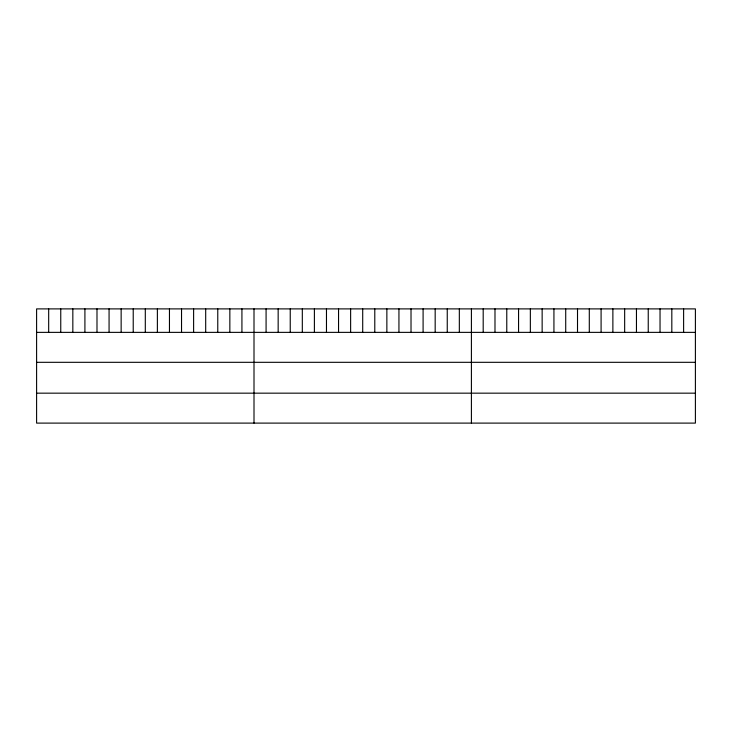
<?xml version="1.0" encoding="UTF-8"?>
<svg xmlns="http://www.w3.org/2000/svg" width="732" height="732" viewBox="0 0 732 732"><rect width="100%" height="100%" fill="white"/><g stroke="black" fill="none" stroke-linecap="round" stroke-linejoin="round"><path stroke-width="1.1" d="M695.4 332.365L695.4 423.105L36.6 423.105L36.6 308.895L695.4 308.895L695.4 332.365L36.6 332.365M36.6 362.313L695.4 362.313M36.6 393.166L695.4 393.166M683.615 308.895L683.615 332.365M671.82 308.895L671.82 332.365M660.035 308.895L660.035 332.365M648.241 308.895L648.241 332.365M636.456 308.895L636.456 332.365M624.661 308.895L624.661 332.365M612.876 308.895L612.876 332.365M601.091 308.895L601.091 332.365M589.297 308.895L589.297 332.365M577.511 308.895L577.511 332.365M565.717 308.895L565.717 332.365M553.932 308.895L553.932 332.365M542.147 308.895L542.147 332.365M530.352 308.895L530.352 332.365M518.567 308.895L518.567 332.365M506.773 308.895L506.773 332.365M494.988 308.895L494.988 332.365M483.193 308.895L483.193 332.365M471.408 308.895L471.408 423.105M459.33 308.895L459.33 332.365M447.252 308.895L447.252 332.365M435.174 308.895L435.174 332.365M423.096 308.895L423.096 332.365M411.018 308.895L411.018 332.365M398.94 308.895L398.94 332.365M386.862 308.895L386.862 332.365M374.784 308.895L374.784 332.365M362.706 308.895L362.706 332.365M350.628 308.895L350.628 332.365M338.55 308.895L338.55 332.365M326.472 308.895L326.472 332.365M314.394 308.895L314.394 332.365M302.316 308.895L302.316 332.365M290.238 308.895L290.238 332.365M278.16 308.895L278.16 332.365M266.082 308.895L266.082 332.365M254.004 308.895L254.004 423.105M241.926 308.895L241.926 332.365M229.848 308.895L229.848 332.365M217.77 308.895L217.77 332.365M205.692 308.895L205.692 332.365M193.614 308.895L193.614 332.365M181.536 308.895L181.536 332.365M169.458 308.895L169.458 332.365M157.38 308.895L157.38 332.365M145.302 308.895L145.302 332.365M133.224 308.895L133.224 332.365M121.146 308.895L121.146 332.365M109.068 308.895L109.068 332.365M96.99 308.895L96.99 332.365M84.912 308.895L84.912 332.365M72.834 308.895L72.834 332.365M60.756 308.895L60.756 332.365M48.678 308.895L48.678 332.365"/></g></svg>
